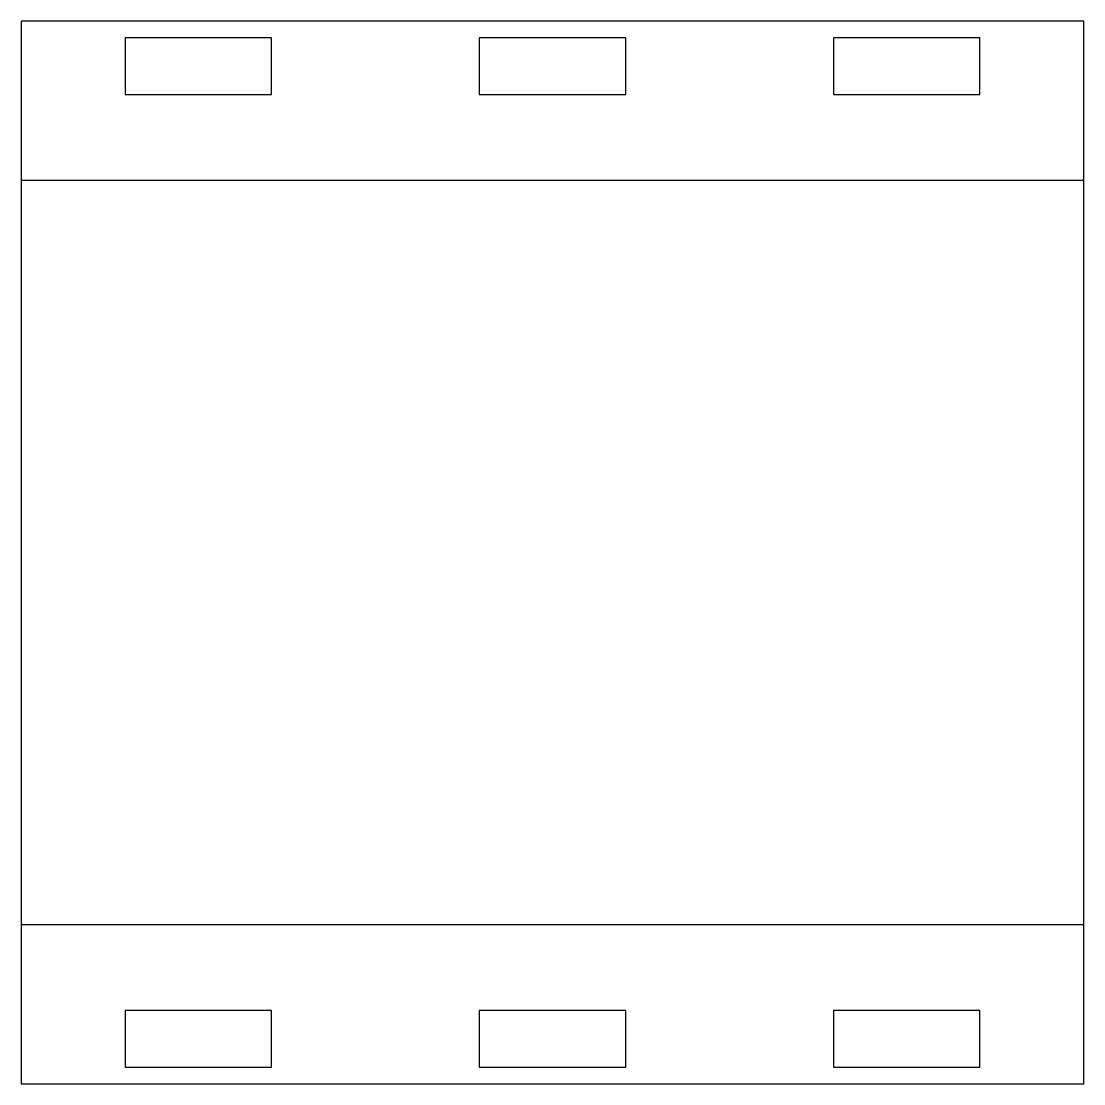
# Model space of a CAD drawing. Header units: millimetres. Extents: x 2300.1 to 2330.1, y 1699.9 to 1729.9.
import ezdxf

# ---------------------------------------------------------------- set-up
doc = ezdxf.new("R2010")
doc.units = ezdxf.units.MM
doc.layers.add('glassOutline', color=7, linetype='Continuous')
doc.layers.add('TC-etch-lines', color=1, linetype='Continuous')

msp = doc.modelspace()

# ---------------------------------------------------------------- linework, layer by layer
at = {"layer": 'glassOutline'}
msp.add_lwpolyline([(2300.143, 1699.901), (2330.143, 1699.901), (2330.143, 1729.901), (2300.143, 1729.901)], close=True, dxfattribs=at)
at = {"layer": 'TC-etch-lines'}
for points in [[(2303.073, 1727.831), (2307.213, 1727.831), (2307.213, 1729.431), (2303.073, 1729.431)], [(2313.073, 1727.831), (2317.213, 1727.831), (2317.213, 1729.431), (2313.073, 1729.431)], [(2323.073, 1727.831), (2327.213, 1727.831), (2327.213, 1729.431), (2323.073, 1729.431)], [(2303.073, 1700.371), (2307.213, 1700.371), (2307.213, 1701.971), (2303.073, 1701.971)], [(2313.073, 1700.371), (2317.213, 1700.371), (2317.213, 1701.971), (2313.073, 1701.971)], [(2323.073, 1700.371), (2327.213, 1700.371), (2327.213, 1701.971), (2323.073, 1701.971)]]:
    msp.add_lwpolyline(points, close=True, dxfattribs=at)
at = {"layer": 'TC-etch-lines', "color": 1}
msp.add_lwpolyline([(2300.142, 1725.401), (2300.143, 1704.401), (2330.143, 1704.401), (2330.143, 1725.401)], close=True, dxfattribs=at)

doc.saveas('drawing.dxf')
